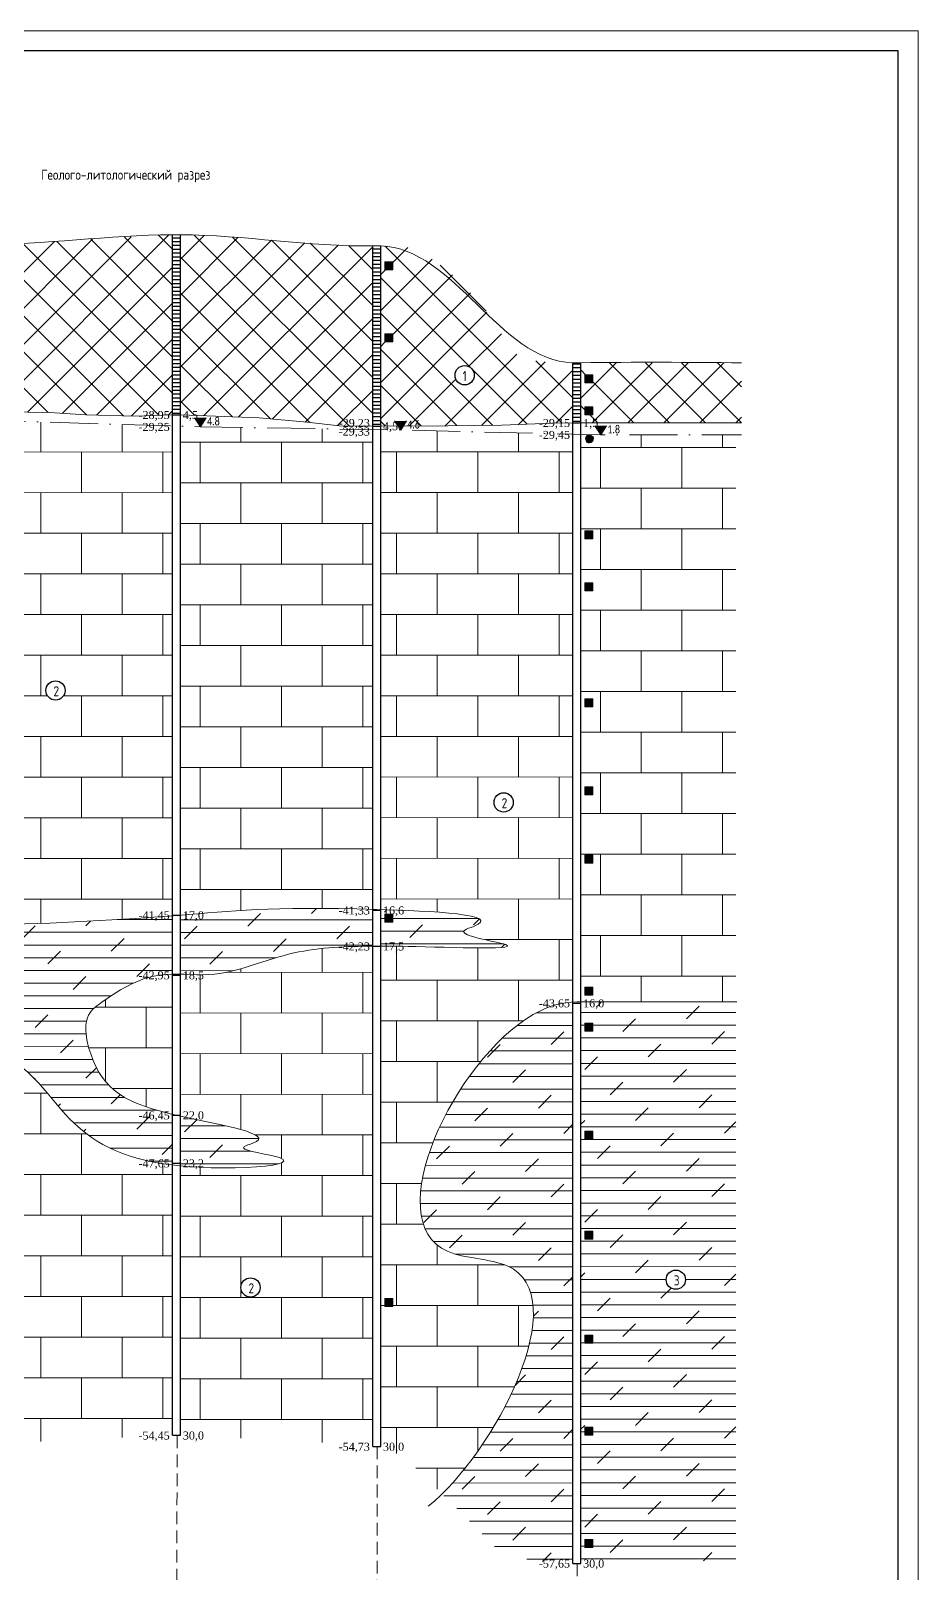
# Model space of a CAD drawing. Header units: millimetres. Extents: x 19501 to 20861, y 4502 to 5081.
# Drawn here: x 19714.5 to 19936.1, y 4695.9 to 5081.3 of the extents above; entities that cross this region are included whole.
import ezdxf

# ---------------------------------------------------------------- set-up
doc = ezdxf.new("R2010")
doc.units = ezdxf.units.MM
for name, pattern in [('ACAD_ISO03W100', [30, 12, -18]), ('ACAD_ISO10W100', [18, 12, -3, 0, -3]), ('HIDDEN2', [4.7625, 3.175, -1.5875])]:
    doc.linetypes.add(name, pattern=pattern)
for name, color, linetype, lineweight in [('ВодаГ', 160, 'ACAD_ISO03W100', 25), ('Известняк', 86, 'Continuous', 15), ('Мергель полускальный', 137, 'Continuous', 15), ('монолит', 1, 'Continuous', 9), ('Насып-навал грунта', 36, 'Continuous', 15), ('Рамка 1', 3, 'Continuous', 50)]:
    doc.layers.add(name, color=color, linetype=linetype, lineweight=lineweight)
doc.layers.add('керн', color=7, linetype='Continuous')
doc.layers.add('Рамка проb', color=7, linetype='Continuous')
doc.styles.add('roman', font='times.ttf')
doc.styles.add('simples.shx', font='simplex.shx', dxfattribs={"width": 0.8, "height": 2.5})
doc.styles.add('STYLE1', font='simplex.shx', dxfattribs={"width": 0.8})

msp = doc.modelspace()

# ---------------------------------------------------------------- hatches: boundary and pattern name
h = msp.add_hatch()
h.set_pattern_fill('LINE', color=256, scale=0.3)
h.set_pattern_definition([(0, (-731653.0344, -5112703.3815), (0, 0.9525), [])])
edge = h.paths.add_edge_path()
edge.add_line((19749.85, 4985.33), (19751.85, 4985.33))
edge.add_line((19751.85, 4985.33), (19751.85, 5030.33))
edge.add_spline(control_points=[(19751.85, 5030.33), (19751.18, 5030.34), (19750.51, 5030.33), (19749.85, 5030.33)], knot_values=[139.357063, 139.357063, 139.357063, 139.357063, 141.357063, 141.357063, 141.357063, 141.357063], degree=3, periodic=0)
edge.add_line((19749.85, 5030.33), (19749.85, 4985.33))
h = msp.add_hatch()
h.set_pattern_fill('LINE', color=256, scale=0.3)
h.set_pattern_definition([(0, (-731603.0344, -5112706.1815), (0, 0.9525), [])])
edge = h.paths.add_edge_path()
edge.add_line((19799.85, 4982.53), (19801.85, 4982.53))
edge.add_line((19801.85, 4982.53), (19801.85, 5027.53))
edge.add_spline(control_points=[(19801.85, 5027.53), (19801.19, 5027.55), (19800.52, 5027.54), (19799.85, 5027.53)], knot_values=[189.43866, 189.43866, 189.43866, 189.43866, 191.43866, 191.43866, 191.43866, 191.43866], degree=3, periodic=0)
edge.add_line((19799.85, 5027.53), (19799.85, 4982.53))
h = msp.add_hatch()
h.set_pattern_fill('LINE', color=256, scale=0.3)
h.set_pattern_definition([(0, (-731553.0344, -5112705.3815), (0, 0.9525), [])])
edge = h.paths.add_edge_path()
edge.add_line((19849.85, 4983.33), (19851.85, 4983.33))
edge.add_line((19851.85, 4983.33), (19851.85, 4998.33))
edge.add_spline(control_points=[(19851.85, 4998.33), (19851.18, 4998.32), (19850.51, 4998.31), (19849.85, 4998.33)], knot_values=[247.622644, 247.622644, 247.622644, 247.622644, 249.622644, 249.622644, 249.622644, 249.622644], degree=3, periodic=0)
edge.add_line((19849.85, 4998.33), (19849.85, 4983.33))
at = {"lineweight": 13, "ltscale": 0.5}
for points in [[(19758.26, 4984.61), (19755.3, 4984.61), (19756.85, 4982.33)], [(19808.26, 4983.81), (19805.3, 4983.81), (19806.85, 4981.53)], [(19858.26, 4982.61), (19855.3, 4982.61), (19856.85, 4980.33)]]:
    msp.add_hatch(color=5, dxfattribs=at).paths.add_polyline_path(points)
at = {"layer": 'ВодаГ', "lineweight": 13, "ltscale": 0.2}
msp.add_hatch(color=256, dxfattribs=at).paths.add_polyline_path([(19854.98, 4979.39, 1), (19852.9, 4979.39, 1)])
at = {"layer": 'Известняк'}
h = msp.add_hatch(dxfattribs=at)
h.set_pattern_fill('AR-B816', color=256, scale=0.05, style=0)
h.set_pattern_definition([(0, (-9569717.826, -4823909.415), (0, 10.16), []), (90, (-9569717.826, -4823909.415), (-10.16, 10.16), [10.16, -10.16])])
edge = h.paths.add_edge_path()
edge.add_line((19701.85, 4983.67), (19706.85, 4983.83))
edge.add_line((19706.85, 4983.83), (19749.85, 4982.54))
edge.add_line((19749.85, 4982.54), (19749.85, 4860.14))
edge.add_spline(control_points=[(19749.85, 4860.14), (19736.75, 4859.12), (19718.47, 4858.11), (19702.46, 4857.86), (19701.85, 4857.85)], knot_values=[436.671959, 436.671959, 436.671959, 436.671959, 482.608871, 484.45324, 484.45324, 484.45324, 484.45324], degree=3, periodic=0)
edge.add_line((19701.85, 4857.85), (19701.85, 4983.67))
h.paths.add_polyline_path([(19723.02, 4916.45, 1), (19718.21, 4916.45, 1)], flags=16)
h.paths.add_polyline_path([(19707.62, 4855.79), (19701.91, 4855.79), (19701.91, 4859.28), (19707.62, 4859.28)], flags=9)
h.paths.add_polyline_path([(19749.15, 4858.29), (19740.84, 4858.29), (19740.84, 4861.78), (19749.15, 4861.78)], flags=9)
h.paths.add_polyline_path([(19722.05, 4914.38), (19719.47, 4914.38), (19719.47, 4918.13), (19722.05, 4918.13)], flags=24)
h.paths.add_polyline_path([(19749.15, 4980.32), (19740.84, 4980.32), (19740.84, 4983.8), (19749.15, 4983.8)], flags=9)
h = msp.add_hatch(dxfattribs=at)
h.set_pattern_fill('AR-B816', color=256, scale=0.05, style=0)
h.set_pattern_definition([(0, (-9569667.826, -4823906.974), (0, 10.16), []), (90, (-9569667.826, -4823906.974), (-10.16, 10.16), [10.16, -10.16])])
edge = h.paths.add_edge_path()
edge.add_line((19751.85, 4982.48), (19756.85, 4982.33))
edge.add_line((19756.85, 4982.33), (19799.85, 4981.64))
edge.add_line((19799.85, 4981.64), (19799.85, 4861.75))
edge.add_spline(control_points=[(19799.85, 4861.75), (19773.46, 4862.45), (19765.11, 4861.37), (19751.85, 4860.29)], knot_values=[386.012513, 386.012513, 386.012513, 386.012513, 434.289927, 434.289927, 434.289927, 434.289927], degree=3, periodic=0)
edge.add_line((19751.85, 4860.29), (19751.85, 4982.48))
h.paths.add_polyline_path([(19799.1, 4859.49), (19790.84, 4859.49), (19790.84, 4862.98), (19799.1, 4862.98)], flags=9)
h.paths.add_polyline_path([(19799.1, 4979.16), (19790.84, 4979.16), (19790.84, 4982.64), (19799.1, 4982.64)], flags=9)
h.paths.add_polyline_path([(19799.1, 4981.29), (19790.84, 4981.29), (19790.84, 4984.78), (19799.1, 4984.78)], flags=9)
h.paths.add_polyline_path([(19757.62, 4858.29), (19751.91, 4858.29), (19751.91, 4861.78), (19757.62, 4861.78)], flags=9)
h = msp.add_hatch(dxfattribs=at)
h.set_pattern_fill('AR-B816', color=256, scale=0.05, style=0)
h.set_pattern_definition([(0, (-9569618.807, -4824051.585), (0, 10.16), []), (90, (-9569618.807, -4824051.585), (-10.16, 10.16), [10.16, -10.16])])
edge = h.paths.add_edge_path()
edge.add_line((19800.87, 4727.53), (19801.85, 4727.53))
edge.add_line((19801.85, 4727.53), (19801.85, 4852.58))
edge.add_spline(control_points=[(19801.85, 4852.58), (19803.78, 4852.59), (19813.17, 4852.53), (19847.88, 4851.03), (19819.13, 4855.59), (19834.43, 4860.34), (19815.39, 4861.31), (19801.85, 4861.7)], knot_values=[318.759724, 318.759724, 318.759724, 318.759724, 325.301653, 348.652258, 358.427007, 360.818211, 384.813096, 384.813096, 384.813096, 384.813096], degree=3, periodic=0)
edge.add_line((19801.85, 4861.7), (19801.85, 4981.61))
edge.add_line((19801.85, 4981.61), (19806.85, 4981.53))
edge.add_line((19806.85, 4981.53), (19849.85, 4980.5))
edge.add_line((19849.85, 4980.5), (19849.85, 4838.61))
edge.add_spline(control_points=[(19849.85, 4838.61), (19846.42, 4838.43), (19823.41, 4830.69), (19796.4, 4774.2), (19853.9, 4774.73), (19832.85, 4731.02), (19817.16, 4715.68)], knot_values=[0.980909, 0.980909, 0.980909, 0.980909, 11.346868, 74.248745, 89.549608, 148.415787, 148.415787, 148.415787, 148.415787], degree=3, periodic=0)
edge.add_line((19817.16, 4715.68), (19807.61, 4725.08))
edge.add_line((19807.61, 4725.08), (19800.87, 4727.53))
h.paths.add_polyline_path([(19834.97, 4888.48, 1), (19830.16, 4888.48, 1)], flags=16)
h.paths.add_polyline_path([(19802.85, 4762.53), (19804.85, 4762.53), (19804.85, 4764.53), (19802.85, 4764.53)], flags=16)
h.paths.add_polyline_path([(19807.53, 4850.49), (19801.91, 4850.49), (19801.91, 4853.98), (19807.53, 4853.98)], flags=9)
h.paths.add_polyline_path([(19806.36, 4980.49), (19801.91, 4980.49), (19801.91, 4983.98), (19806.36, 4983.98)], flags=9)
h.paths.add_polyline_path([(19834, 4886.41), (19831.42, 4886.41), (19831.42, 4890.16), (19834, 4890.16)], flags=24)
h.paths.add_polyline_path([(19807.61, 4859.49), (19801.91, 4859.49), (19801.91, 4862.98), (19807.61, 4862.98)], flags=9)
h.paths.add_polyline_path([(19807.85, 4725.49), (19801.91, 4725.49), (19801.91, 4728.98), (19807.85, 4728.98)], flags=9)
h.paths.add_polyline_path([(19849.15, 4836.29), (19840.84, 4836.29), (19840.84, 4839.78), (19849.15, 4839.78)], flags=9)
h.paths.add_polyline_path([(19849.15, 4978.32), (19840.84, 4978.32), (19840.84, 4981.8), (19849.15, 4981.8)], flags=9)
h = msp.add_hatch(dxfattribs=at)
h.set_pattern_fill('AR-B816', color=256, scale=0.05, style=0)
h.set_pattern_definition([(0, (-9569567.826, -4823928.64), (0, 10.16), []), (90, (-9569567.826, -4823928.64), (-10.16, 10.16), [10.16, -10.16])])
h.paths.add_polyline_path([(19851.85, 4980.45), (19853.75, 4980.4, 0.901523), (19853.91, 4978.35, 0.901523), (19854.18, 4980.39), (19854.18, 4980.39), (19856.85, 4980.33), (19890.55, 4980.33), (19890.55, 4838.63), (19851.85, 4838.63)])
h.paths.add_polyline_path([(19852.85, 4912.33), (19854.85, 4912.33), (19854.85, 4914.33), (19852.85, 4914.33)], flags=16)
h.paths.add_polyline_path([(19852.85, 4840.33), (19854.85, 4840.33), (19854.85, 4842.33), (19852.85, 4842.33)], flags=16)
h.paths.add_polyline_path([(19852.85, 4873.33), (19854.85, 4873.33), (19854.85, 4875.33), (19852.85, 4875.33)], flags=16)
h.paths.add_polyline_path([(19852.85, 4941.33), (19854.85, 4941.33), (19854.85, 4943.33), (19852.85, 4943.33)], flags=16)
h.paths.add_polyline_path([(19852.85, 4954.33), (19854.85, 4954.33), (19854.85, 4956.33), (19852.85, 4956.33)], flags=16)
h.paths.add_polyline_path([(19852.85, 4890.33), (19854.85, 4890.33), (19854.85, 4892.33), (19852.85, 4892.33)], flags=16)
h.paths.add_polyline_path([(19857.62, 4836.29), (19851.91, 4836.29), (19851.91, 4839.78), (19857.62, 4839.78)], flags=9)
h = msp.add_hatch(dxfattribs=at)
h.set_pattern_fill('AR-B816', color=256, scale=0.05, style=0)
h.set_pattern_definition([(0, (-9569667.826, -4824039.432), (0, 10.16), []), (90, (-9569667.826, -4824039.432), (-10.16, 10.16), [10.16, -10.16])])
edge = h.paths.add_edge_path()
edge.add_line((19751.85, 4730.37), (19751.85, 4797.65))
edge.add_spline(control_points=[(19751.85, 4797.65), (19766.4, 4796.28), (19790.2, 4798.44), (19764.73, 4801.83), (19777.8, 4805.34), (19761.79, 4807.82), (19751.85, 4810.07)], knot_values=[150.930677, 150.930677, 150.930677, 150.930677, 175.869593, 183.431372, 185.777982, 205.088177, 205.088177, 205.088177, 205.088177], degree=3, periodic=0)
edge.add_line((19751.85, 4810.07), (19751.85, 4845.56))
edge.add_spline(control_points=[(19751.85, 4845.56), (19754.22, 4845.5), (19764.02, 4844.82), (19778.75, 4852.14), (19793.91, 4852.5), (19799.76, 4852.57), (19799.85, 4852.57)], knot_values=[267.73609, 267.73609, 267.73609, 267.73609, 274.80314, 296.712178, 316.199078, 316.487268, 316.487268, 316.487268, 316.487268], degree=3, periodic=0)
edge.add_line((19799.85, 4852.57), (19799.85, 4727.84))
edge.add_line((19799.85, 4727.84), (19751.85, 4730.37))
h.paths.add_polyline_path([(19771.74, 4767.27, 1), (19766.92, 4767.27, 1)], flags=16)
h.paths.add_polyline_path([(19757.91, 4808.29), (19751.91, 4808.29), (19751.91, 4811.78), (19757.91, 4811.78)], flags=9)
h.paths.add_polyline_path([(19757.85, 4728.29), (19751.91, 4728.29), (19751.91, 4731.78), (19757.85, 4731.78)], flags=9)
h.paths.add_polyline_path([(19799.1, 4725.49), (19790.84, 4725.49), (19790.84, 4728.98), (19799.1, 4728.98)], flags=9)
h.paths.add_polyline_path([(19757.53, 4843.29), (19751.91, 4843.29), (19751.91, 4846.78), (19757.53, 4846.78)], flags=9)
h.paths.add_polyline_path([(19757.89, 4796.29), (19751.91, 4796.29), (19751.91, 4799.78), (19757.89, 4799.78)], flags=9)
h.paths.add_polyline_path([(19799.1, 4850.49), (19790.84, 4850.49), (19790.84, 4853.98), (19799.1, 4853.98)], flags=9)
h.paths.add_polyline_path([(19770.77, 4765.2), (19768.19, 4765.2), (19768.19, 4768.95), (19770.77, 4768.95)], flags=24)
h = msp.add_hatch(dxfattribs=at)
h.set_pattern_fill('AR-B816', color=256, scale=0.05, style=0)
h.set_pattern_definition([(0, (-9569691.492, -4823956.731), (0, 10.16), []), (90, (-9569691.492, -4823956.731), (-10.16, 10.16), [10.16, -10.16])])
edge = h.paths.add_edge_path()
edge.add_spline(control_points=[(19749.85, 4810.54), (19737.29, 4813.58), (19730.31, 4818.33), (19727.12, 4834.75), (19735.35, 4840.97), (19742.12, 4845.16), (19748.78, 4845.56), (19749.85, 4845.57)], knot_values=[206.423117, 206.423117, 206.423117, 206.423117, 232.368313, 243.098792, 245.595122, 262.539942, 265.743095, 265.743095, 265.743095, 265.743095], degree=3, periodic=0)
edge.add_line((19749.85, 4845.57), (19749.85, 4810.54))
h.paths.add_polyline_path([(19749.15, 4843.29), (19740.84, 4843.29), (19740.84, 4846.78), (19749.15, 4846.78)], flags=9)
h.paths.add_polyline_path([(19749.15, 4808.29), (19740.84, 4808.29), (19740.84, 4811.78), (19749.15, 4811.78)], flags=9)
h = msp.add_hatch(dxfattribs=at)
h.set_pattern_fill('AR-B816', color=256, scale=0.05, style=0)
h.set_pattern_definition([(0, (-9569717.826, -4824039.168), (0, 10.16), []), (90, (-9569717.826, -4824039.168), (-10.16, 10.16), [10.16, -10.16])])
edge = h.paths.add_edge_path()
edge.add_line((19701.85, 4728.1), (19701.85, 4827.4))
edge.add_spline(control_points=[(19701.85, 4827.4), (19704.11, 4826.82), (19721.59, 4820.12), (19721.88, 4801.57), (19749.04, 4797.96), (19749.85, 4797.86)], knot_values=[93.988145, 93.988145, 93.988145, 93.988145, 100.86782, 148.345699, 149.773038, 149.773038, 149.773038, 149.773038], degree=3, periodic=0)
edge.add_line((19749.85, 4797.86), (19749.85, 4730.4))
edge.add_line((19749.85, 4730.4), (19701.85, 4728.1))
h.paths.add_polyline_path([(19749.15, 4728.29), (19740.84, 4728.29), (19740.84, 4731.78), (19749.15, 4731.78)], flags=9)
h.paths.add_polyline_path([(19707.85, 4725.79), (19701.91, 4725.79), (19701.91, 4729.28), (19707.85, 4729.28)], flags=9)
h.paths.add_polyline_path([(19707.91, 4825.79), (19701.91, 4825.79), (19701.91, 4829.28), (19707.91, 4829.28)], flags=9)
h.paths.add_polyline_path([(19749.15, 4796.29), (19740.84, 4796.29), (19740.84, 4799.78), (19749.15, 4799.78)], flags=9)
at = {"layer": 'керн', "lineweight": 13, "ltscale": 0.9}
for points in [[(19854.85, 4954.33), (19854.85, 4956.33), (19852.85, 4956.33), (19852.85, 4954.33)], [(19854.85, 4941.33), (19854.85, 4943.33), (19852.85, 4943.33), (19852.85, 4941.33)], [(19854.85, 4912.33), (19854.85, 4914.33), (19852.85, 4914.33), (19852.85, 4912.33)], [(19854.85, 4890.33), (19854.85, 4892.33), (19852.85, 4892.33), (19852.85, 4890.33)], [(19854.85, 4873.33), (19854.85, 4875.33), (19852.85, 4875.33), (19852.85, 4873.33)], [(19804.85, 4858.53), (19804.85, 4860.53), (19802.85, 4860.53), (19802.85, 4858.53)], [(19854.85, 4840.33), (19854.85, 4842.33), (19852.85, 4842.33), (19852.85, 4840.33)], [(19854.85, 4831.33), (19854.85, 4833.33), (19852.85, 4833.33), (19852.85, 4831.33)], [(19854.85, 4804.33), (19854.85, 4806.33), (19852.85, 4806.33), (19852.85, 4804.33)], [(19854.85, 4779.33), (19854.85, 4781.33), (19852.85, 4781.33), (19852.85, 4779.33)], [(19804.85, 4762.53), (19804.85, 4764.53), (19802.85, 4764.53), (19802.85, 4762.53)], [(19854.85, 4753.33), (19854.85, 4755.33), (19852.85, 4755.33), (19852.85, 4753.33)], [(19854.85, 4730.33), (19854.85, 4732.33), (19852.85, 4732.33), (19852.85, 4730.33)], [(19854.85, 4702.33), (19854.85, 4704.33), (19852.85, 4704.33), (19852.85, 4702.33)]]:
    msp.add_hatch(color=8, dxfattribs=at).paths.add_polyline_path(points)
at = {"layer": 'Мергель полускальный'}
h = msp.add_hatch(dxfattribs=at)
h.set_pattern_fill('DOLMIT', color=256, scale=0.5, style=0)
h.set_pattern_definition([(0, (-9569821.1033, -4824099.9135), (0, 3.175), []), (45, (-9569821.103, -4824099.9135), (-6.349995672, 6.349995672), [4.49012806, -8.980256121])])
edge = h.paths.add_edge_path()
edge.add_line((19701.85, 4827.4), (19701.85, 4857.85))
edge.add_spline(control_points=[(19701.85, 4857.85), (19702.46, 4857.86), (19718.47, 4858.11), (19736.75, 4859.12), (19749.85, 4860.14)], knot_values=[436.671959, 436.671959, 436.671959, 436.671959, 438.516327, 484.45324, 484.45324, 484.45324, 484.45324], degree=3, periodic=0)
edge.add_line((19749.85, 4860.14), (19749.85, 4845.57))
edge.add_spline(control_points=[(19749.85, 4845.57), (19748.78, 4845.56), (19742.12, 4845.16), (19735.35, 4840.97), (19727.12, 4834.75), (19730.31, 4818.33), (19737.29, 4813.58), (19749.85, 4810.54)], knot_values=[206.423117, 206.423117, 206.423117, 206.423117, 209.62627, 226.57109, 229.06742, 239.797899, 265.743095, 265.743095, 265.743095, 265.743095], degree=3, periodic=0)
edge.add_line((19749.85, 4810.54), (19749.85, 4797.86))
edge.add_spline(control_points=[(19749.85, 4797.86), (19749.04, 4797.96), (19721.88, 4801.57), (19721.59, 4820.12), (19704.11, 4826.82), (19701.85, 4827.4)], knot_values=[93.988145, 93.988145, 93.988145, 93.988145, 95.415484, 142.893363, 149.773038, 149.773038, 149.773038, 149.773038], degree=3, periodic=0)
h.paths.add_polyline_path([(19707.62, 4855.79), (19701.91, 4855.79), (19701.91, 4859.28), (19707.62, 4859.28)], flags=9)
h.paths.add_polyline_path([(19749.15, 4808.29), (19740.84, 4808.29), (19740.84, 4811.78), (19749.15, 4811.78)], flags=9)
h.paths.add_polyline_path([(19749.15, 4843.29), (19740.84, 4843.29), (19740.84, 4846.78), (19749.15, 4846.78)], flags=9)
h.paths.add_polyline_path([(19707.91, 4825.79), (19701.91, 4825.79), (19701.91, 4829.28), (19707.91, 4829.28)], flags=9)
h.paths.add_polyline_path([(19749.15, 4858.29), (19740.84, 4858.29), (19740.84, 4861.78), (19749.15, 4861.78)], flags=9)
h.paths.add_polyline_path([(19749.15, 4796.29), (19740.84, 4796.29), (19740.84, 4799.78), (19749.15, 4799.78)], flags=9)
h = msp.add_hatch(dxfattribs=at)
h.set_pattern_fill('DOLMIT', color=256, scale=0.5, style=0)
h.set_pattern_definition([(0, (-9569771.1033, -4824052.3436), (0, 3.175), []), (45, (-9569771.103, -4824052.344), (-6.349995672, 6.349995672), [4.49012806, -8.980256121])])
edge = h.paths.add_edge_path()
edge.add_spline(control_points=[(19751.85, 4860.29), (19765.11, 4861.37), (19773.46, 4862.45), (19799.85, 4861.75)], knot_values=[386.012513, 386.012513, 386.012513, 386.012513, 434.289927, 434.289927, 434.289927, 434.289927], degree=3, periodic=0)
edge.add_line((19799.85, 4861.75), (19799.85, 4852.57))
edge.add_spline(control_points=[(19799.85, 4852.57), (19799.76, 4852.57), (19793.91, 4852.5), (19778.75, 4852.14), (19764.02, 4844.82), (19754.22, 4845.5), (19751.85, 4845.56)], knot_values=[267.73609, 267.73609, 267.73609, 267.73609, 268.02428, 287.511179, 309.420218, 316.487268, 316.487268, 316.487268, 316.487268], degree=3, periodic=0)
edge.add_line((19751.85, 4845.56), (19751.85, 4860.29))
h.paths.add_polyline_path([(19799.1, 4850.49), (19790.84, 4850.49), (19790.84, 4853.98), (19799.1, 4853.98)], flags=9)
h.paths.add_polyline_path([(19799.1, 4859.49), (19790.84, 4859.49), (19790.84, 4862.98), (19799.1, 4862.98)], flags=9)
h.paths.add_polyline_path([(19757.53, 4843.29), (19751.91, 4843.29), (19751.91, 4846.78), (19757.53, 4846.78)], flags=9)
h.paths.add_polyline_path([(19757.62, 4858.29), (19751.91, 4858.29), (19751.91, 4861.78), (19757.62, 4861.78)], flags=9)
h = msp.add_hatch(dxfattribs=at)
h.set_pattern_fill('DOLMIT', color=256, scale=0.5, style=0)
h.set_pattern_definition([(0, (-9569721.1033, -4824045.6754), (0, 3.175), []), (45, (-9569721.103, -4824045.675), (-6.349995672, 6.349995672), [4.49012806, -8.980256121])])
edge = h.paths.add_edge_path()
edge.add_spline(control_points=[(19801.85, 4852.58), (19803.78, 4852.59), (19813.17, 4852.53), (19847.88, 4851.03), (19819.13, 4855.59), (19834.43, 4860.34), (19815.39, 4861.31), (19801.85, 4861.7)], knot_values=[318.759724, 318.759724, 318.759724, 318.759724, 325.301653, 348.652258, 358.427007, 360.818211, 384.813096, 384.813096, 384.813096, 384.813096], degree=3, periodic=0)
edge.add_line((19801.85, 4861.7), (19801.85, 4852.58))
h.paths.add_polyline_path([(19802.85, 4858.53), (19804.85, 4858.53), (19804.85, 4860.53), (19802.85, 4860.53)], flags=16)
h.paths.add_polyline_path([(19807.61, 4859.49), (19801.91, 4859.49), (19801.91, 4862.98), (19807.61, 4862.98)], flags=9)
h.paths.add_polyline_path([(19807.53, 4850.49), (19801.91, 4850.49), (19801.91, 4853.98), (19807.53, 4853.98)], flags=9)
h = msp.add_hatch(dxfattribs=at)
h.set_pattern_fill('DOLMIT', color=256, scale=0.5, style=0)
h.set_pattern_definition([(0, (-9569711.2548, -4824199.4128), (0, 3.175), []), (45, (-9569711.255, -4824199.413), (-6.349995672, 6.349995672), [4.49012806, -8.980256121])])
edge = h.paths.add_edge_path()
edge.add_spline(control_points=[(19817.16, 4715.68), (19832.85, 4731.02), (19853.9, 4774.73), (19796.4, 4774.2), (19823.41, 4830.68), (19846.42, 4838.43), (19849.83, 4838.6)], knot_values=[0.994951, 0.994951, 0.994951, 0.994951, 59.86113, 75.161993, 138.06387, 148.415787, 148.415787, 148.415787, 148.415787], degree=3, periodic=0)
edge.add_spline(control_points=[(19849.83, 4838.6), (19849.84, 4838.6), (19849.84, 4838.61), (19849.85, 4838.61)], knot_values=[0.980909, 0.980909, 0.980909, 0.980909, 0.994951, 0.994951, 0.994951, 0.994951], degree=3, periodic=0)
edge.add_line((19849.85, 4838.61), (19849.85, 4698.41))
edge.add_line((19849.85, 4698.41), (19847.15, 4698.36))
edge.add_line((19847.15, 4698.36), (19838.99, 4699.15))
edge.add_line((19838.99, 4699.15), (19830.67, 4702.13))
edge.add_line((19830.67, 4702.13), (19824.07, 4708.88))
edge.add_line((19824.07, 4708.88), (19817.16, 4715.68))
h.paths.add_polyline_path([(19849.15, 4696.29), (19840.84, 4696.29), (19840.84, 4699.78), (19849.15, 4699.78)], flags=9)
h.paths.add_polyline_path([(19849.15, 4836.29), (19840.84, 4836.29), (19840.84, 4839.78), (19849.15, 4839.78)], flags=9)
h = msp.add_hatch(dxfattribs=at)
h.set_pattern_fill('DOLMIT', color=256, scale=0.5, style=0)
h.set_pattern_definition([(0, (-9569671.1033, -4824199.333), (0, 3.175), []), (45, (-9569671.103, -4824199.333), (-6.349995672, 6.349995672), [4.49012806, -8.980256121])])
h.paths.add_polyline_path([(19851.85, 4698.44), (19851.85, 4838.63), (19890.55, 4838.63), (19890.55, 4699.1)])
h.paths.add_polyline_path([(19877.98, 4769.22, 1), (19873.17, 4769.22, 1)], flags=16)
h.paths.add_polyline_path([(19852.85, 4702.33), (19854.85, 4702.33), (19854.85, 4704.33), (19852.85, 4704.33)], flags=16)
h.paths.add_polyline_path([(19852.85, 4730.33), (19854.85, 4730.33), (19854.85, 4732.33), (19852.85, 4732.33)], flags=16)
h.paths.add_polyline_path([(19852.85, 4753.33), (19854.85, 4753.33), (19854.85, 4755.33), (19852.85, 4755.33)], flags=16)
h.paths.add_polyline_path([(19852.85, 4779.33), (19854.85, 4779.33), (19854.85, 4781.33), (19852.85, 4781.33)], flags=16)
h.paths.add_polyline_path([(19852.85, 4804.33), (19854.85, 4804.33), (19854.85, 4806.33), (19852.85, 4806.33)], flags=16)
h.paths.add_polyline_path([(19852.85, 4831.33), (19854.85, 4831.33), (19854.85, 4833.33), (19852.85, 4833.33)], flags=16)
h.paths.add_polyline_path([(19877.01, 4767.15), (19874.43, 4767.15), (19874.43, 4770.9), (19877.01, 4770.9)], flags=24)
h.paths.add_polyline_path([(19857.85, 4696.29), (19851.91, 4696.29), (19851.91, 4699.78), (19857.85, 4699.78)], flags=9)
h.paths.add_polyline_path([(19857.62, 4836.29), (19851.91, 4836.29), (19851.91, 4839.78), (19857.62, 4839.78)], flags=9)
h = msp.add_hatch(dxfattribs=at)
h.set_pattern_fill('DOLMIT', color=256, scale=0.5, style=0)
h.set_pattern_definition([(0, (-9569771.1033, -4824100.6217), (0, 3.175), []), (45, (-9569771.103, -4824100.622), (-6.349995672, 6.349995672), [4.49012806, -8.980256121])])
edge = h.paths.add_edge_path()
edge.add_line((19751.85, 4797.65), (19751.85, 4810.07))
edge.add_spline(control_points=[(19751.85, 4810.07), (19761.79, 4807.82), (19777.8, 4805.34), (19764.73, 4801.83), (19790.2, 4798.44), (19766.4, 4796.28), (19751.85, 4797.65)], knot_values=[150.930677, 150.930677, 150.930677, 150.930677, 170.240873, 172.587483, 180.149261, 205.088177, 205.088177, 205.088177, 205.088177], degree=3, periodic=0)
h.paths.add_polyline_path([(19757.89, 4796.29), (19751.91, 4796.29), (19751.91, 4799.78), (19757.89, 4799.78)], flags=9)
h.paths.add_polyline_path([(19757.91, 4808.29), (19751.91, 4808.29), (19751.91, 4811.78), (19757.91, 4811.78)], flags=9)
at = {"layer": 'монолит', "lineweight": 13, "ltscale": 0.9}
for points in [[(19804.85, 5021.53), (19804.85, 5023.53), (19802.85, 5023.53), (19802.85, 5021.53)], [(19804.85, 5003.53), (19804.85, 5005.53), (19802.85, 5005.53), (19802.85, 5003.53)], [(19854.85, 4993.33), (19854.85, 4995.33), (19852.85, 4995.33), (19852.85, 4993.33)], [(19854.85, 4985.33), (19854.85, 4987.33), (19852.85, 4987.33), (19852.85, 4985.33)]]:
    msp.add_hatch(color=256, dxfattribs=at).paths.add_polyline_path(points)
at = {"layer": 'Насып-навал грунта', "lineweight": 13}
h = msp.add_hatch(dxfattribs=at)
h.set_pattern_fill('NET', color=256, scale=2, angle=45, style=0)
h.paths.add_polyline_path([(19649.85, 5024.23), (19610.69, 5023.77), (19610.69, 4986.23), (19649.85, 4986.23)])
h.paths.add_polyline_path([(19699.85, 5027.83), (19690.57, 5027.15), (19677.02, 5025.41), (19665.66, 5024.62), (19651.85, 5024.23), (19651.85, 4986.23), (19667.81, 4986.07), (19681.29, 4985.96), (19699.85, 4985.83)])
h.paths.add_polyline_path([(19672.65, 5006.22, -1), (19677.47, 5006.22, -1)], flags=16)
h.paths.add_polyline_path([(19654.85, 5005.23), (19652.85, 5005.23), (19652.85, 5007.23), (19654.85, 5007.23)], flags=16)
h.paths.add_polyline_path([(19728.16, 4985.34), (19740.46, 4985.01), (19749.85, 4985.33), (19749.85, 5030.33), (19745.98, 5030.29), (19739.52, 5029.83), (19725.07, 5028.9), (19712.91, 5028.23), (19701.85, 5027.83), (19701.85, 4985.83), (19705.3, 4986.11), (19708.26, 4986.11), (19719.13, 4985.88)])
h.paths.add_polyline_path([(19783.51, 4983.46), (19791.49, 4982.57), (19799.85, 4982.53), (19799.85, 5027.53), (19796.29, 5027.53), (19789.5, 5027.87), (19780.57, 5028.5), (19770.54, 5029.24), (19760, 5030.09), (19751.85, 5030.33), (19751.85, 4985.33), (19771.47, 4984.54)])
h.paths.add_polyline_path([(19801.85, 4982.53), (19818.65, 4982.61), (19832.09, 4982.74), (19844.6, 4983.21), (19849.85, 4983.33), (19849.85, 4998.33), (19843.55, 4998.55), (19838, 4999.03), (19833.89, 5001.88), (19831.04, 5007.42), (19826.76, 5013.11), (19821.39, 5018.98), (19814.56, 5024.4), (19808.53, 5027.16), (19801.85, 5027.53)])
h.paths.add_polyline_path([(19825.23, 4995.21, -1), (19820.42, 4995.21, -1)], flags=16)
h.paths.add_polyline_path([(19804.85, 5003.53), (19802.85, 5003.53), (19802.85, 5005.53), (19804.85, 5005.53)], flags=16)
h.paths.add_polyline_path([(19804.85, 5021.53), (19802.85, 5021.53), (19802.85, 5023.53), (19804.85, 5023.53)], flags=16)
h.paths.add_polyline_path([(19891.99, 4983.33), (19891.99, 4998.33), (19851.85, 4998.33), (19851.85, 4983.33)])
h.paths.add_polyline_path([(19854.85, 4985.33), (19852.85, 4985.33), (19852.85, 4987.33), (19854.85, 4987.33)], flags=16)
h.paths.add_polyline_path([(19854.85, 4993.33), (19852.85, 4993.33), (19852.85, 4995.33), (19854.85, 4995.33)], flags=16)
h.paths.add_polyline_path([(19640.72, 4984.04), (19649.35, 4984.04), (19649.35, 4988.31), (19640.72, 4988.31)], flags=9)
h.paths.add_polyline_path([(19673.92, 5004.15), (19675.64, 5004.15), (19675.64, 5007.9), (19673.92, 5007.9)], flags=8)
h.paths.add_polyline_path([(19690.72, 4983.88), (19699.35, 4983.88), (19699.35, 4988.15), (19690.72, 4988.15)], flags=9)
h.paths.add_polyline_path([(19651.79, 4984.04), (19656.48, 4984.04), (19656.48, 4988.31), (19651.79, 4988.31)], flags=9)
h.paths.add_polyline_path([(19707.91, 4982.86), (19712.11, 4982.86), (19712.11, 4987.7), (19707.91, 4987.7)], flags=9)
h.paths.add_polyline_path([(19740.72, 4983.14), (19749.35, 4983.14), (19749.35, 4987.41), (19740.72, 4987.41)], flags=9)
h.paths.add_polyline_path([(19701.86, 4983.64), (19706.55, 4983.64), (19706.55, 4987.91), (19701.86, 4987.91)], flags=9)
h.paths.add_polyline_path([(19790.72, 4979.01), (19799.35, 4979.01), (19799.35, 4983.28), (19790.72, 4983.28)], flags=9)
h.paths.add_polyline_path([(19790.72, 4981.14), (19799.35, 4981.14), (19799.35, 4985.41), (19790.72, 4985.41)], flags=9)
h.paths.add_polyline_path([(19757.91, 4981.34), (19762.11, 4981.34), (19762.11, 4986.18), (19757.91, 4986.18)], flags=9)
h.paths.add_polyline_path([(19751.86, 4983.14), (19756.55, 4983.14), (19756.55, 4987.41), (19751.86, 4987.41)], flags=25)
h.paths.add_polyline_path([(19821.68, 4993.14), (19823.4, 4993.14), (19823.4, 4996.89), (19821.68, 4996.89)], flags=8)
h.paths.add_polyline_path([(19801.86, 4980.34), (19806.55, 4980.34), (19806.55, 4984.61), (19801.86, 4984.61)], flags=9)
h.paths.add_polyline_path([(19840.72, 4981.14), (19849.35, 4981.14), (19849.35, 4985.41), (19840.72, 4985.41)], flags=9)
h.paths.add_polyline_path([(19807.91, 4980.54), (19812.11, 4980.54), (19812.11, 4985.39), (19807.91, 4985.39)], flags=9)
h.paths.add_polyline_path([(19851.56, 4981.14), (19856.25, 4981.14), (19856.25, 4985.41), (19851.56, 4985.41)], flags=9)

# ---------------------------------------------------------------- linework, layer by layer
for p, q in [((19749.85, 4730.33), (19749.85, 5030.33)), ((19751.85, 4730.33), (19751.85, 5030.33)), ((19799.85, 4727.53), (19799.85, 5027.53)), ((19801.85, 4727.53), (19801.85, 5027.53)), ((19849.85, 4698.33), (19849.85, 4998.33)), ((19851.85, 4698.33), (19851.85, 4998.33))]:
    msp.add_line(p, q)
at = {"color": 5, "lineweight": 13, "ltscale": 0.5}
for p, q in [((19756.85, 4982.33), (19755.3, 4984.61)), ((19758.26, 4984.61), (19756.85, 4982.33)), ((19806.85, 4981.53), (19805.3, 4983.81)), ((19808.26, 4983.81), (19806.85, 4981.53)), ((19856.85, 4980.33), (19855.3, 4982.61)), ((19858.26, 4982.61), (19856.85, 4980.33))]:
    msp.add_line(p, q, dxfattribs=at)
at = {"linetype": 'HIDDEN2', "lineweight": 13}
for p, q in [((19751, 4730.33), (19750.87, 4674.83)), ((19801, 4727.53), (19800.87, 4674.83)), ((19850.92, 4698.33), (19850.87, 4674.83))]:
    msp.add_line(p, q, dxfattribs=at)
at = {"color": 7, "lineweight": 15}
for points in [[(19610.69, 4986.23), (19651.85, 4986.23), (19667.81, 4986.07), (19681.29, 4985.96), (19699.85, 4985.83), (19701.85, 4985.83), (19705.3, 4986.11), (19708.26, 4986.11), (19719.13, 4985.88), (19728.16, 4985.34), (19740.46, 4985.01), (19749.85, 4985.33), (19751.85, 4985.33), (19771.47, 4984.54), (19783.51, 4983.46), (19791.49, 4982.57), (19799.85, 4982.53), (19801.85, 4982.53), (19818.65, 4982.61), (19832.09, 4982.74), (19844.6, 4983.21), (19849.85, 4983.33), (19851.85, 4983.33), (19891.99, 4983.33)], [(19850.82, 4838.63), (19890.83, 4838.63)]]:
    msp.add_lwpolyline(points, dxfattribs=at)
for points in [[(19749.85, 4985.33), (19751.85, 4985.33)], [(19849.85, 4983.33), (19851.85, 4983.33)], [(19799.85, 4982.53), (19801.85, 4982.53)], [(19749.85, 4860.33), (19751.85, 4860.33)], [(19799.85, 4861.53), (19801.85, 4861.53)], [(19799.85, 4852.53), (19801.85, 4852.53)], [(19749.85, 4845.33), (19751.85, 4845.33)], [(19849.85, 4838.33), (19851.85, 4838.33)], [(19749.85, 4810.33), (19751.85, 4810.33)], [(19749.85, 4798.33), (19751.85, 4798.33)], [(19749.85, 4730.33), (19751.85, 4730.33)], [(19799.85, 4727.53), (19801.85, 4727.53)], [(19849.85, 4698.33), (19851.85, 4698.33)]]:
    msp.add_lwpolyline(points)
at = {"ltscale": 3}
for centre in [(19822.82, 4995.21), (19720.61, 4916.45), (19832.56, 4888.48), (19875.57, 4769.22), (19769.33, 4767.27)]:
    msp.add_circle(centre, 2.41, dxfattribs=at)
at = {"color": 7, "lineweight": 15}
msp.add_spline([(19610.69, 5023.77), (19649.85, 5024.23), (19651.85, 5024.23), (19699.85, 5027.83), (19701.85, 5027.83), (19749.85, 5030.33), (19751.85, 5030.33), (19799.85, 5027.53), (19801.85, 5027.53), (19849.85, 4998.33), (19851.85, 4998.33), (19891.99, 4998.33)], degree=3, dxfattribs=at)
for points, start_tangent, end_tangent in [([(19610.69, 4844.97), (19649.85, 4844.23), (19652.09, 4844.22), (19695.26, 4828.58), (19700.26, 4827.76), (19708.26, 4824.94), (19747.47, 4798.18), (19774.93, 4800.18), (19767.72, 4802.47), (19769.91, 4803.3), (19751.8, 4810.08), (19729.41, 4825.62), (19729.53, 4836.35), (19731.42, 4837.99), (19746.68, 4845.35), (19758.94, 4845.47), (19780.18, 4850.85), (19799.59, 4852.56), (19808.69, 4852.51), (19832.03, 4853.25), (19822.83, 4856.56), (19825.04, 4857.48), (19800.78, 4861.73), (19751.29, 4860.25), (19703.7, 4857.88), (19698.31, 4857.82), (19651.84, 4860.18), (19649.63, 4860.36), (19635.95, 4860.21), (19610.69, 4860.15)], (0.998644, -0.052051), (-1, 0)), ([(19850.82, 4838.63), (19839.93, 4835.46), (19818.54, 4776.31), (19833.4, 4772.69), (19813.7, 4712.61)], (-0.999999, 0.001512), (-0.782849, -0.622212))]:
    msp.add_spline(points, degree=3, dxfattribs=dict(at, start_tangent=start_tangent, end_tangent=end_tangent))
at = {"layer": 'ВодаГ', "linetype": 'ACAD_ISO10W100', "lineweight": 18, "flags": 128}
msp.add_lwpolyline([(19610.69, 4980.75), (19706.85, 4983.83), (19756.85, 4982.33), (19806.85, 4981.53), (19856.85, 4980.33), (19891.99, 4980.33)], dxfattribs=at)
at = {"layer": 'ВодаГ', "lineweight": 13, "ltscale": 0.2}
msp.add_circle((19853.94, 4979.39), 1.04, dxfattribs=at)
at = {"layer": 'Рамка 1', "color": 7, "lineweight": 20}
msp.add_lwpolyline([(19936.11, 5081.27), (19936.11, 4502.27), (19501.11, 4502.27), (19501.11, 5081.27)], close=True, dxfattribs=at)
at = {"layer": 'Рамка 1', "color": 7, "lineweight": 30}
msp.add_lwpolyline([(19931.11, 4507.27), (19931.11, 5076.27), (19521.11, 5076.27), (19521.11, 4507.27)], close=True, dxfattribs=at)
at = {"layer": 'Рамка проb', "lineweight": 13, "ltscale": 2}
for p, q in [((19804.85, 5023.53), (19802.85, 5023.53)), ((19802.85, 5023.53), (19802.85, 5021.53)), ((19804.85, 5021.53), (19804.85, 5023.53)), ((19802.85, 5021.53), (19804.85, 5021.53)), ((19804.85, 5005.53), (19802.85, 5005.53)), ((19802.85, 5005.53), (19802.85, 5003.53)), ((19802.85, 5003.53), (19804.85, 5003.53)), ((19804.85, 5003.53), (19804.85, 5005.53)), ((19854.85, 4995.33), (19852.85, 4995.33)), ((19852.85, 4995.33), (19852.85, 4993.33)), ((19854.85, 4993.33), (19854.85, 4995.33)), ((19852.85, 4993.33), (19854.85, 4993.33)), ((19854.85, 4987.33), (19852.85, 4987.33)), ((19852.85, 4987.33), (19852.85, 4985.33)), ((19854.85, 4985.33), (19854.85, 4987.33)), ((19852.85, 4985.33), (19854.85, 4985.33)), ((19854.85, 4956.33), (19852.85, 4956.33)), ((19852.85, 4956.33), (19852.85, 4954.33)), ((19854.85, 4954.33), (19854.85, 4956.33)), ((19852.85, 4954.33), (19854.85, 4954.33)), ((19854.85, 4943.33), (19852.85, 4943.33)), ((19852.85, 4943.33), (19852.85, 4941.33)), ((19852.85, 4941.33), (19854.85, 4941.33)), ((19854.85, 4941.33), (19854.85, 4943.33)), ((19854.85, 4914.33), (19852.85, 4914.33)), ((19852.85, 4914.33), (19852.85, 4912.33)), ((19854.85, 4912.33), (19854.85, 4914.33)), ((19852.85, 4912.33), (19854.85, 4912.33)), ((19854.85, 4892.33), (19852.85, 4892.33)), ((19852.85, 4892.33), (19852.85, 4890.33)), ((19854.85, 4890.33), (19854.85, 4892.33)), ((19852.85, 4890.33), (19854.85, 4890.33)), ((19854.85, 4875.33), (19852.85, 4875.33)), ((19852.85, 4875.33), (19852.85, 4873.33)), ((19854.85, 4873.33), (19854.85, 4875.33)), ((19852.85, 4873.33), (19854.85, 4873.33)), ((19804.85, 4860.53), (19802.85, 4860.53)), ((19802.85, 4860.53), (19802.85, 4858.53)), ((19804.85, 4858.53), (19804.85, 4860.53)), ((19802.85, 4858.53), (19804.85, 4858.53)), ((19854.85, 4842.33), (19852.85, 4842.33)), ((19852.85, 4842.33), (19852.85, 4840.33)), ((19854.85, 4840.33), (19854.85, 4842.33)), ((19852.85, 4840.33), (19854.85, 4840.33)), ((19854.85, 4833.33), (19852.85, 4833.33)), ((19852.85, 4833.33), (19852.85, 4831.33)), ((19854.85, 4831.33), (19854.85, 4833.33)), ((19852.85, 4831.33), (19854.85, 4831.33)), ((19854.85, 4806.33), (19852.85, 4806.33)), ((19852.85, 4806.33), (19852.85, 4804.33)), ((19854.85, 4804.33), (19854.85, 4806.33)), ((19852.85, 4804.33), (19854.85, 4804.33)), ((19854.85, 4781.33), (19852.85, 4781.33)), ((19852.85, 4781.33), (19852.85, 4779.33)), ((19852.85, 4779.33), (19854.85, 4779.33)), ((19854.85, 4779.33), (19854.85, 4781.33)), ((19804.85, 4764.53), (19802.85, 4764.53)), ((19802.85, 4764.53), (19802.85, 4762.53)), ((19804.85, 4762.53), (19804.85, 4764.53)), ((19802.85, 4762.53), (19804.85, 4762.53)), ((19854.85, 4755.33), (19852.85, 4755.33)), ((19852.85, 4755.33), (19852.85, 4753.33)), ((19852.85, 4753.33), (19854.85, 4753.33)), ((19854.85, 4753.33), (19854.85, 4755.33)), ((19854.85, 4732.33), (19852.85, 4732.33)), ((19852.85, 4732.33), (19852.85, 4730.33)), ((19852.85, 4730.33), (19854.85, 4730.33)), ((19854.85, 4730.33), (19854.85, 4732.33)), ((19854.85, 4704.33), (19852.85, 4704.33)), ((19852.85, 4704.33), (19852.85, 4702.33)), ((19852.85, 4702.33), (19854.85, 4702.33)), ((19854.85, 4702.33), (19854.85, 4704.33))]:
    msp.add_line(p, q, dxfattribs=at)

# ---------------------------------------------------------------- texts
at = {"color": 7, "ltscale": 2, "style": 'simples.shx', "width": 0.8}
for s, p in [('1', (19822.3, 4993.77)), ('2', (19720.09, 4915.01)), ('2', (19832.04, 4887.03)), ('2', (19768.81, 4765.83)), ('3', (19875.05, 4767.78))]:
    msp.add_text(s, height=2.5, dxfattribs=at).set_placement(p)
at = {"color": 0, "insert": (19738.18, 5044.98), "char_height": 2.5, "width": 118.8393, "attachment_point": 5, "style": 'STYLE1'}
msp.add_mtext('Геолого-литологический разрез', dxfattribs=at)
at = {"char_height": 2, "width": 8.3092, "attachment_point": 1, "line_spacing_factor": 0.72, "style": 'roman'}
for s, insert in [('-28,95', (19741.34, 4986.28)), ('-29,25', (19741.34, 4983.31)), ('-29,23', (19791.34, 4984.28)), ('4,5', (19802.41, 4983.48)), ('-29,15', (19841.34, 4984.28)), ('1,5', (19852.41, 4984.28)), ('-29,33', (19791.34, 4982.15)), ('-29,45', (19841.34, 4981.31)), ('-41,45', (19741.34, 4861.28)), ('-41,33', (19791.34, 4862.48)), ('-42,23', (19791.34, 4853.48)), ('-42,95', (19741.34, 4846.28)), ('-43,65', (19841.34, 4839.28)), ('-46,45', (19741.34, 4811.28)), ('-47,65', (19741.34, 4799.28)), ('-54,45', (19741.34, 4731.28)), ('-54,73', (19791.34, 4728.48)), ('-57,65', (19841.34, 4699.28))]:
    msp.add_mtext(s, dxfattribs=dict(at, insert=insert))
at = {"color": 2, "char_height": 2, "width": 8.3092, "attachment_point": 1, "line_spacing_factor": 0.72, "style": 'roman'}
for s, insert in [('{\\C256;4,5}', (19752.41, 4986.28)), ('{\\C256;17,0}', (19752.41, 4861.28)), ('{\\C256;16,6}', (19802.41, 4862.48)), ('{\\C256;17,5}', (19802.41, 4853.48)), ('{\\C256;18,5}', (19752.41, 4846.28)), ('{\\C256;16,0}', (19852.41, 4839.28)), ('{\\C256;22,0}', (19752.41, 4811.28)), ('{\\C256;23,2}', (19752.41, 4799.28)), ('{\\C256;30,0}', (19752.41, 4731.28)), ('{\\C256;30,0}', (19802.41, 4728.48)), ('{\\C256;30,0}', (19852.41, 4699.28))]:
    msp.add_mtext(s, dxfattribs=dict(at, insert=insert))
at = {"color": 5, "lineweight": 13, "ltscale": 0.5, "char_height": 2, "width": 3.044, "attachment_point": 1, "style": 'STYLE1'}
for s, insert in [('{\\fCalibri|b0|i0|c204|p34;4.8}', (19758.47, 4984.7)), ('{\\fCalibri|b0|i0|c204|p34;4.6}', (19808.47, 4983.9)), ('{\\fCalibri|b0|i0|c204|p34;1.8}', (19858.47, 4982.7))]:
    msp.add_mtext(s, dxfattribs=dict(at, insert=insert))

doc.saveas('drawing.dxf')
